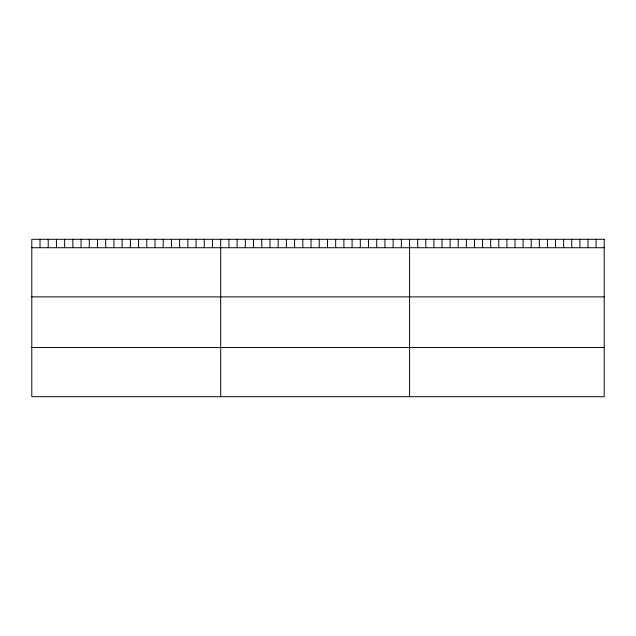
<?xml version="1.0" encoding="UTF-8"?>
<svg xmlns="http://www.w3.org/2000/svg" width="636" height="636" viewBox="0 0 636 636"><rect width="100%" height="100%" fill="white"/><g stroke="black" fill="none" stroke-linecap="round" stroke-linejoin="round"><path stroke-width="0.95" d="M31.8 247.722L604.2 247.722M31.8 296.885L604.2 296.885M31.8 347.534L604.2 347.534M596.091 239.303L596.091 247.722M587.982 239.303L587.982 247.722M579.873 239.303L579.873 247.722M571.764 239.303L571.764 247.722M563.655 239.303L563.655 247.722M555.546 239.303L555.546 247.722M547.437 239.303L547.437 247.722M539.328 239.303L539.328 247.722M531.219 239.303L531.219 247.722M523.11 239.303L523.11 247.722M515.001 239.303L515.001 247.722M506.892 239.303L506.892 247.722M498.783 239.303L498.783 247.722M490.674 239.303L490.674 247.722M482.565 239.303L482.565 247.722M474.456 239.303L474.456 247.722M466.347 239.303L466.347 247.722M458.238 239.303L458.238 247.722M450.129 239.303L450.129 247.722M442.02 239.303L442.02 247.722M433.911 239.303L433.911 247.722M425.802 239.303L425.802 247.722M417.693 239.303L417.693 247.722M409.584 239.303L409.584 396.697M401.372 239.303L401.372 247.722M393.159 239.303L393.159 247.722M384.947 239.303L384.947 247.722M376.735 239.303L376.735 247.722M368.522 239.303L368.522 247.722M360.31 239.303L360.31 247.722M352.098 239.303L352.098 247.722M343.885 239.303L343.885 247.722M335.673 239.303L335.673 247.722M327.461 239.303L327.461 247.722M319.248 239.303L319.248 247.722M311.028 239.303L311.028 247.722M302.815 239.303L302.815 247.722M294.603 239.303L294.603 247.722M286.391 239.303L286.391 247.722M278.178 239.303L278.178 247.722M269.966 239.303L269.966 247.722M261.754 239.303L261.754 247.722M253.541 239.303L253.541 247.722M245.329 239.303L245.329 247.722M237.117 239.303L237.117 247.722M228.904 239.303L228.904 247.722M220.692 239.303L220.692 396.697M212.48 239.303L212.48 247.722M204.267 239.303L204.267 247.722M196.055 239.303L196.055 247.722M187.843 239.303L187.843 247.722M179.63 239.303L179.63 247.722M171.418 239.303L171.418 247.722M163.206 239.303L163.206 247.722M154.993 239.303L154.993 247.722M146.781 239.303L146.781 247.722M138.569 239.303L138.569 247.722M130.356 239.303L130.356 247.722M122.136 239.303L122.136 247.722M113.924 239.303L113.924 247.722M105.711 239.303L105.711 247.722M97.499 239.303L97.499 247.722M89.286 239.303L89.286 247.722M81.074 239.303L81.074 247.722M72.862 239.303L72.862 247.722M64.649 239.303L64.649 247.722M56.437 239.303L56.437 247.722M48.225 239.303L48.225 247.722M40.012 239.303L40.012 247.722M604.2 239.303L31.8 239.303L31.8 396.697L604.2 396.697L604.2 239.303"/></g></svg>
